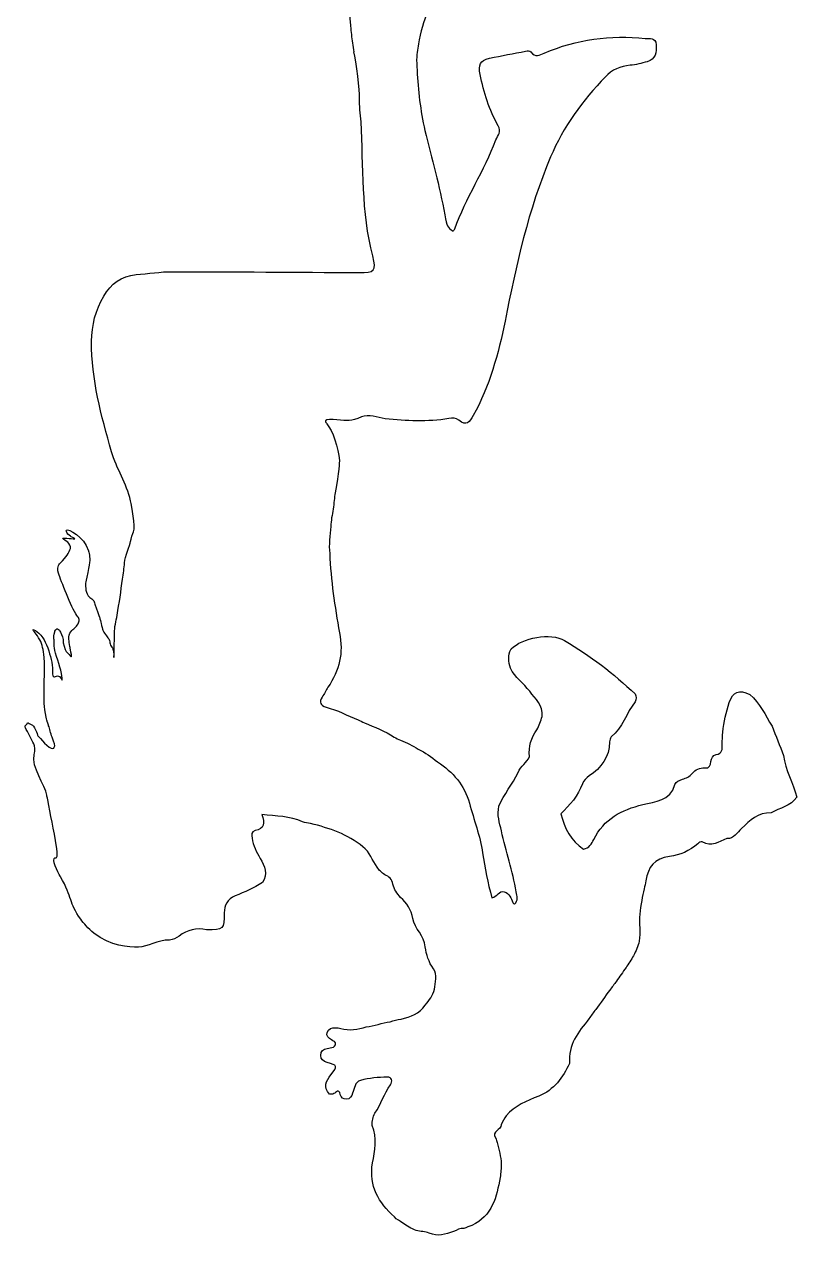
# Model space of a CAD drawing. Header units: centimetres. Extents: x 1.3 to 63.6, y -6.4 to 41.1.
# Drawn here: x 53.07 to 63.63, y -6.43 to 10.13 of the extents above; entities that cross this region are included whole.
import ezdxf

# ---------------------------------------------------------------- set-up
doc = ezdxf.new("R2010")
doc.units = ezdxf.units.CM
doc.layers.add('1. CORTE', color=5, linetype='Continuous')

msp = doc.modelspace()

# ---------------------------------------------------------------- linework, layer by layer
at = {"layer": '1. CORTE'}
for points in [[(58.919, 10.638), (58.614, 10.439), (58.545, 10.27), (58.466, 9.918)], [(60.176, 9.737), (60.619, 9.924), (61.08, 9.988), (61.557, 9.937)], [(61.557, 9.937), (61.614, 9.931), (61.698, 9.955), (61.705, 9.85)], [(59.92, 9.762), (59.947, 9.768), (59.978, 9.774), (59.993, 9.752)], [(61.705, 9.85), (61.713, 9.746), (61.699, 9.653), (61.582, 9.619)], [(57.652, 9.124), (57.659, 9.204), (57.607, 9.634), (57.575, 9.752)], [(59.3, 9.445), (59.273, 9.575), (59.294, 9.636), (59.428, 9.666)], [(59.428, 9.666), (59.591, 9.703), (59.756, 9.73), (59.92, 9.762)], [(59.993, 9.752), (60.05, 9.668), (60.114, 9.711), (60.176, 9.737)], [(61.582, 9.619), (61.506, 9.597), (61.428, 9.575), (61.35, 9.57)], [(58.437, 9.502), (58.45, 9.229), (58.483, 8.952), (58.545, 8.681)], [(59.548, 8.742), (59.42, 8.96), (59.351, 9.199), (59.3, 9.445)], [(61.35, 9.57), (61.214, 9.562), (61.101, 9.506), (61.011, 9.413)], [(61.011, 9.413), (60.7, 9.09), (60.435, 8.727), (60.262, 8.319)], [(57.672, 8.8), (57.666, 8.908), (57.644, 9.018), (57.652, 9.124)], [(57.831, 6.966), (57.675, 7.568), (57.706, 8.187), (57.672, 8.8)], [(58.545, 8.681), (58.635, 8.297), (58.747, 7.918), (58.816, 7.528)], [(59.515, 8.55), (59.54, 8.614), (59.593, 8.664), (59.548, 8.742)], [(58.952, 7.337), (59.106, 7.757), (59.354, 8.133), (59.515, 8.55)], [(60.262, 8.319), (59.959, 7.601), (59.79, 6.84), (59.641, 6.077)], [(58.816, 7.528), (58.845, 7.364), (58.848, 7.364), (58.929, 7.305)], [(58.929, 7.305), (58.937, 7.316), (58.947, 7.325), (58.952, 7.337)], [(57.644, 6.739), (57.858, 6.738), (57.884, 6.761), (57.831, 6.966)], [(54.155, 6.417), (54.254, 6.585), (54.395, 6.695), (54.597, 6.712)], [(54.597, 6.712), (54.764, 6.725), (54.931, 6.752), (55.097, 6.752)], [(55.097, 6.752), (55.946, 6.751), (56.795, 6.744), (57.644, 6.739)], [(53.989, 5.801), (53.991, 6.02), (54.044, 6.228), (54.155, 6.417)], [(59.641, 6.077), (59.552, 5.627), (59.425, 5.192), (59.206, 4.786)], [(54.262, 4.294), (54.122, 4.787), (53.985, 5.281), (53.989, 5.801)], [(58.001, 4.744), (57.893, 4.755), (57.781, 4.813), (57.677, 4.768)], [(57.184, 4.717), (57.178, 4.702), (57.198, 4.68), (57.204, 4.674)], [(57.341, 4.728), (57.275, 4.731), (57.195, 4.744), (57.184, 4.717)], [(57.204, 4.674), (57.282, 4.588), (57.364, 4.34), (57.376, 4.174)], [(57.677, 4.768), (57.53, 4.704), (57.49, 4.719), (57.341, 4.728)], [(58.87, 4.745), (58.58, 4.698), (58.291, 4.715), (58.001, 4.744)], [(59.009, 4.724), (58.97, 4.756), (58.919, 4.753), (58.87, 4.745)], [(59.206, 4.786), (59.158, 4.698), (59.111, 4.639), (59.009, 4.724)], [(54.522, 3.623), (54.469, 3.86), (54.328, 4.062), (54.262, 4.294)], [(57.376, 4.174), (57.377, 4.161), (57.372, 4.016), (57.32, 3.734)], [(57.32, 3.734), (57.313, 3.699), (57.308, 3.663), (57.305, 3.628)], [(54.56, 3.199), (54.599, 3.278), (54.531, 3.546), (54.522, 3.623)], [(57.305, 3.628), (57.297, 3.548), (57.283, 3.47), (57.27, 3.391)], [(57.27, 3.391), (57.264, 3.352), (57.261, 3.312), (57.259, 3.272)], [(53.645, 3.203), (53.643, 3.209), (53.64, 3.219), (53.645, 3.224)], [(53.645, 3.224), (53.668, 3.247), (53.885, 3.137), (53.947, 2.942)], [(53.699, 3.139), (53.675, 3.159), (53.653, 3.171), (53.645, 3.203)], [(54.521, 3.068), (54.529, 3.097), (54.553, 3.185), (54.56, 3.199)], [(57.259, 3.272), (57.253, 3.149), (57.227, 3.026), (57.244, 2.902)], [(53.7, 2.993), (53.692, 3.061), (53.591, 3.098), (53.597, 3.111)], [(53.597, 3.111), (53.603, 3.123), (53.761, 3.1), (53.762, 3.105)], [(53.668, 2.904), (53.691, 2.945), (53.703, 2.967), (53.7, 2.993)], [(53.762, 3.105), (53.763, 3.108), (53.702, 3.137), (53.699, 3.139)], [(54.439, 2.777), (54.446, 2.862), (54.512, 3.018), (54.521, 3.068)], [(53.59, 2.805), (53.63, 2.85), (53.651, 2.873), (53.668, 2.904)], [(53.96, 2.881), (53.969, 2.821), (53.964, 2.769), (53.923, 2.581)], [(53.947, 2.942), (53.948, 2.936), (53.956, 2.913), (53.96, 2.881)], [(57.244, 2.902), (57.257, 2.538), (57.316, 2.18), (57.376, 1.821)], [(53.544, 2.61), (53.533, 2.639), (53.513, 2.692), (53.535, 2.74)], [(53.535, 2.74), (53.542, 2.756), (53.548, 2.757), (53.59, 2.805)], [(54.41, 2.555), (54.428, 2.628), (54.433, 2.702), (54.439, 2.777)], [(53.8, 2.039), (53.734, 2.116), (53.592, 2.485), (53.544, 2.61)], [(53.906, 2.484), (53.906, 2.454), (53.904, 2.358), (53.964, 2.304)], [(53.923, 2.581), (53.909, 2.514), (53.907, 2.506), (53.906, 2.484)], [(54.337, 2.063), (54.367, 2.226), (54.392, 2.39), (54.41, 2.555)], [(53.964, 2.304), (53.984, 2.286), (54, 2.283), (54.018, 2.256)], [(54.018, 2.256), (54.03, 2.238), (54.03, 2.23), (54.043, 2.186)], [(54.043, 2.186), (54.045, 2.181), (54.06, 2.139), (54.089, 2.055)], [(53.818, 2.004), (53.814, 2.023), (53.803, 2.036), (53.8, 2.039)], [(53.804, 1.944), (53.811, 1.957), (53.823, 1.979), (53.818, 2.004)], [(54.089, 2.055), (54.101, 2.021), (54.102, 2.02), (54.104, 2.013)], [(54.104, 2.013), (54.116, 1.972), (54.113, 1.964), (54.124, 1.919)], [(54.304, 1.816), (54.297, 1.896), (54.328, 1.978), (54.337, 2.063)], [(53.281, 1.726), (53.24, 1.801), (53.183, 1.856), (53.191, 1.864)], [(53.191, 1.864), (53.197, 1.87), (53.238, 1.843), (53.269, 1.815)], [(53.479, 1.683), (53.481, 1.76), (53.459, 1.734), (53.486, 1.835)], [(53.486, 1.835), (53.489, 1.845), (53.495, 1.87), (53.512, 1.875)], [(53.512, 1.875), (53.513, 1.875), (53.518, 1.876), (53.525, 1.874)], [(53.525, 1.874), (53.545, 1.868), (53.556, 1.845), (53.564, 1.828)], [(53.564, 1.828), (53.61, 1.726), (53.605, 1.713), (53.599, 1.707)], [(53.681, 1.701), (53.688, 1.697), (53.659, 1.78), (53.706, 1.836)], [(53.706, 1.836), (53.747, 1.883), (53.775, 1.892), (53.804, 1.944)], [(54.124, 1.919), (54.135, 1.878), (54.144, 1.857), (54.149, 1.847)], [(54.149, 1.847), (54.155, 1.835), (54.161, 1.826), (54.167, 1.816)], [(59.723, 1.6), (59.874, 1.754), (60.261, 1.829), (60.454, 1.714)], [(53.269, 1.815), (53.297, 1.789), (53.348, 1.736), (53.389, 1.616)], [(53.34, 1.484), (53.331, 1.595), (53.316, 1.66), (53.281, 1.726)], [(53.527, 1.445), (53.469, 1.595), (53.479, 1.664), (53.479, 1.683)], [(53.599, 1.707), (53.596, 1.703), (53.629, 1.576), (53.642, 1.564)], [(53.696, 1.621), (53.696, 1.621), (53.68, 1.701), (53.681, 1.701)], [(54.167, 1.816), (54.206, 1.751), (54.222, 1.75), (54.234, 1.715)], [(54.234, 1.715), (54.244, 1.685), (54.234, 1.68), (54.247, 1.652)], [(54.295, 1.484), (54.295, 1.484), (54.297, 1.56), (54.304, 1.816)], [(57.376, 1.821), (57.435, 1.55), (57.375, 1.304), (57.22, 1.077)], [(60.454, 1.714), (60.802, 1.508), (61.125, 1.266), (61.417, 0.986)], [(53.389, 1.616), (53.427, 1.507), (53.461, 1.408), (53.455, 1.301)], [(53.642, 1.564), (53.71, 1.5), (53.721, 1.465), (53.713, 1.525)], [(53.713, 1.525), (53.707, 1.569), (53.692, 1.621), (53.696, 1.621)], [(54.247, 1.652), (54.259, 1.626), (54.27, 1.624), (54.281, 1.597)], [(54.281, 1.597), (54.288, 1.578), (54.29, 1.563), (54.292, 1.541)], [(54.292, 1.541), (54.296, 1.508), (54.295, 1.484), (54.295, 1.484)], [(59.713, 1.336), (59.692, 1.425), (59.671, 1.514), (59.723, 1.6)], [(53.339, 0.938), (53.337, 1.2), (53.358, 1.283), (53.34, 1.484)], [(53.587, 1.176), (53.594, 1.179), (53.573, 1.326), (53.527, 1.445)], [(59.977, 1.023), (59.892, 1.13), (59.777, 1.212), (59.713, 1.336)], [(53.455, 1.301), (53.455, 1.287), (53.451, 1.23), (53.474, 1.221)], [(53.474, 1.221), (53.488, 1.215), (53.501, 1.234), (53.524, 1.232)], [(53.524, 1.232), (53.562, 1.23), (53.583, 1.174), (53.587, 1.176)], [(57.22, 1.077), (57.191, 1.035), (57.169, 0.987), (57.141, 0.943)], [(60.145, 0.679), (60.159, 0.828), (60.058, 0.921), (59.977, 1.023)], [(62.705, 0.867), (62.753, 1.019), (62.834, 1.05), (62.987, 0.98)], [(53.368, 0.67), (53.34, 0.806), (53.339, 0.938), (53.339, 0.938)], [(57.141, 0.943), (57.094, 0.871), (57.118, 0.829), (57.194, 0.805)], [(61.42, 0.878), (61.293, 0.73), (61.253, 0.522), (61.09, 0.399)], [(61.417, 0.986), (61.434, 0.95), (61.434, 0.914), (61.42, 0.878)], [(62.615, 0.465), (62.631, 0.602), (62.663, 0.736), (62.705, 0.867)], [(62.987, 0.98), (63.117, 0.855), (63.199, 0.698), (63.289, 0.545)], [(53.383, 0.609), (53.383, 0.609), (53.374, 0.639), (53.368, 0.67)], [(57.194, 0.805), (57.348, 0.768), (57.486, 0.691), (57.631, 0.632)], [(60.117, 0.585), (60.13, 0.615), (60.14, 0.646), (60.145, 0.679)], [(53.166, 0.365), (53.069, 0.553), (53.082, 0.537), (53.081, 0.539)], [(53.081, 0.539), (53.074, 0.547), (53.11, 0.576), (53.115, 0.591)], [(53.115, 0.591), (53.119, 0.601), (53.153, 0.568), (53.164, 0.568)], [(53.164, 0.568), (53.209, 0.568), (53.249, 0.425), (53.256, 0.416)], [(53.402, 0.55), (53.399, 0.559), (53.391, 0.58), (53.383, 0.609)], [(53.45, 0.394), (53.43, 0.452), (53.416, 0.513), (53.402, 0.55)], [(57.631, 0.632), (57.66, 0.619), (57.69, 0.606), (57.72, 0.593)], [(57.72, 0.593), (57.857, 0.532), (57.998, 0.479), (58.124, 0.396)], [(59.974, 0.131), (59.961, 0.266), (59.993, 0.389), (60.076, 0.498)], [(60.076, 0.498), (60.092, 0.526), (60.105, 0.555), (60.117, 0.585)], [(63.289, 0.545), (63.341, 0.411), (63.394, 0.278), (63.446, 0.144)], [(53.207, 0.278), (53.203, 0.294), (53.2, 0.299), (53.166, 0.365)], [(53.256, 0.416), (53.278, 0.387), (53.407, 0.235), (53.46, 0.239)], [(53.479, 0.257), (53.496, 0.285), (53.476, 0.313), (53.45, 0.394)], [(58.124, 0.396), (58.153, 0.381), (58.182, 0.368), (58.212, 0.355)], [(58.212, 0.355), (58.296, 0.321), (58.377, 0.281), (58.454, 0.232)], [(61.068, 0.332), (61.067, 0.121), (60.955, -0.023), (60.789, -0.134)], [(61.09, 0.399), (61.08, 0.377), (61.068, 0.356), (61.068, 0.332)], [(62.609, 0.295), (62.609, 0.352), (62.611, 0.409), (62.615, 0.465)], [(53.204, 0.157), (53.208, 0.178), (53.22, 0.223), (53.207, 0.278)], [(53.46, 0.239), (53.469, 0.24), (53.476, 0.251), (53.479, 0.257)], [(58.454, 0.232), (58.549, 0.186), (58.633, 0.123), (58.717, 0.06)], [(62.524, 0.159), (62.612, 0.17), (62.609, 0.233), (62.609, 0.295)], [(53.377, -0.397), (53.355, -0.259), (53.164, -0.011), (53.204, 0.157)], [(58.717, 0.06), (58.925, -0.08), (59.087, -0.259), (59.153, -0.506)], [(59.82, -0.088), (59.85, 0), (59.94, 0.046), (59.974, 0.131)], [(62.369, -0.024), (62.437, -0.034), (62.444, 0.015), (62.454, 0.063)], [(62.454, 0.063), (62.463, 0.105), (62.474, 0.152), (62.524, 0.159)], [(63.446, 0.144), (63.473, -0.055), (63.577, -0.23), (63.627, -0.422)], [(59.557, -0.548), (59.622, -0.382), (59.743, -0.247), (59.82, -0.088)], [(60.789, -0.134), (60.749, -0.161), (60.714, -0.196), (60.698, -0.24)], [(62.065, -0.18), (62.115, -0.162), (62.163, -0.142), (62.198, -0.101)], [(62.198, -0.101), (62.243, -0.048), (62.298, -0.019), (62.369, -0.024)], [(60.698, -0.24), (60.639, -0.406), (60.523, -0.53), (60.402, -0.651)], [(61.523, -0.524), (61.689, -0.482), (61.9, -0.479), (61.962, -0.251)], [(61.962, -0.251), (61.973, -0.212), (62.024, -0.194), (62.065, -0.18)], [(53.389, -0.462), (53.383, -0.428), (53.38, -0.411), (53.377, -0.397)], [(53.51, -1.101), (53.474, -0.868), (53.425, -0.656), (53.389, -0.462)], [(63.627, -0.422), (63.546, -0.551), (63.394, -0.567), (63.277, -0.638)], [(56.314, -0.66), (56.36, -0.778), (56.352, -0.857), (56.225, -0.88)], [(56.872, -0.759), (56.699, -0.683), (56.513, -0.683), (56.314, -0.66)], [(59.153, -0.506), (59.214, -0.732), (59.299, -0.951), (59.333, -1.184)], [(59.59, -0.885), (59.567, -0.774), (59.526, -0.664), (59.557, -0.548)], [(60.402, -0.651), (60.453, -0.846), (60.538, -1.019), (60.714, -1.134)], [(60.852, -1.001), (60.991, -0.72), (61.231, -0.597), (61.523, -0.524)], [(63.277, -0.638), (63.101, -0.631), (62.985, -0.737), (62.873, -0.853)], [(56.983, -0.782), (56.947, -0.773), (56.908, -0.775), (56.872, -0.759)], [(57.698, -1.1), (57.488, -0.931), (57.239, -0.848), (56.983, -0.782)], [(56.225, -0.88), (56.164, -0.891), (56.177, -0.941), (56.182, -0.982)], [(56.182, -0.982), (56.196, -1.084), (56.242, -1.171), (56.292, -1.259)], [(59.794, -1.716), (59.744, -1.434), (59.649, -1.164), (59.59, -0.885)], [(62.671, -0.99), (62.562, -1.027), (62.461, -1.111), (62.336, -1.035)], [(62.873, -0.853), (62.812, -0.907), (62.77, -0.991), (62.671, -0.99)], [(53.506, -1.255), (53.532, -1.25), (53.51, -1.101), (53.51, -1.101)], [(57.89, -1.381), (57.827, -1.286), (57.79, -1.174), (57.698, -1.1)], [(60.714, -1.134), (60.789, -1.12), (60.824, -1.057), (60.852, -1.001)], [(62.274, -1.06), (62.164, -1.158), (62.026, -1.216), (61.889, -1.234)], [(62.336, -1.035), (62.315, -1.023), (62.292, -1.044), (62.274, -1.06)], [(53.564, -1.51), (53.564, -1.51), (53.445, -1.31), (53.477, -1.262)], [(53.477, -1.262), (53.483, -1.253), (53.49, -1.252), (53.49, -1.252)], [(53.49, -1.252), (53.498, -1.25), (53.503, -1.255), (53.506, -1.255)], [(56.292, -1.259), (56.352, -1.363), (56.408, -1.472), (56.324, -1.591)], [(59.333, -1.184), (59.366, -1.39), (59.4, -1.595), (59.461, -1.796)], [(61.889, -1.234), (61.681, -1.262), (61.593, -1.375), (61.566, -1.565)], [(57.996, -1.482), (57.953, -1.456), (57.921, -1.419), (57.89, -1.381)], [(58.108, -1.613), (58.098, -1.542), (58.053, -1.509), (57.996, -1.482)], [(53.841, -2.088), (53.672, -1.864), (53.737, -1.801), (53.564, -1.51)], [(56.324, -1.591), (56.205, -1.661), (56.081, -1.72), (55.953, -1.771)], [(58.211, -1.794), (58.169, -1.738), (58.118, -1.684), (58.108, -1.613)], [(61.566, -1.565), (61.561, -1.602), (61.548, -1.638), (61.541, -1.676)], [(55.953, -1.771), (55.844, -1.815), (55.802, -1.902), (55.803, -2.004)], [(58.379, -2.081), (58.355, -1.961), (58.302, -1.869), (58.211, -1.794)], [(59.461, -1.796), (59.532, -1.781), (59.557, -1.699), (59.63, -1.714)], [(59.63, -1.714), (59.703, -1.737), (59.719, -1.804), (59.748, -1.863)], [(59.767, -1.883), (59.826, -1.836), (59.804, -1.774), (59.794, -1.716)], [(61.541, -1.676), (61.527, -1.728), (61.515, -1.781), (61.51, -1.835)], [(59.748, -1.863), (59.75, -1.868), (59.752, -1.872), (59.756, -1.876)], [(59.756, -1.876), (59.759, -1.879), (59.766, -1.884), (59.767, -1.883)], [(61.51, -1.835), (61.485, -1.959), (61.469, -2.084), (61.482, -2.211)], [(54.021, -2.282), (53.937, -2.215), (53.885, -2.147), (53.841, -2.088)], [(55.803, -2.004), (55.806, -2.222), (55.789, -2.243), (55.559, -2.233)], [(58.55, -2.467), (58.534, -2.316), (58.406, -2.219), (58.379, -2.081)], [(54.63, -2.47), (54.502, -2.473), (54.243, -2.458), (54.021, -2.282)], [(55.559, -2.233), (55.421, -2.204), (55.298, -2.237), (55.186, -2.32)], [(61.482, -2.211), (61.485, -2.27), (61.48, -2.33), (61.472, -2.389)], [(55.056, -2.374), (54.888, -2.375), (54.757, -2.467), (54.63, -2.47)], [(55.186, -2.32), (55.147, -2.348), (55.103, -2.373), (55.056, -2.374)], [(58.662, -2.769), (58.596, -2.675), (58.562, -2.573), (58.55, -2.467)], [(61.472, -2.389), (61.46, -2.461), (61.429, -2.525), (61.394, -2.588)], [(61.394, -2.588), (61.366, -2.646), (61.327, -2.697), (61.293, -2.751)], [(58.674, -3.047), (58.687, -2.954), (58.719, -2.849), (58.662, -2.769)], [(61.293, -2.751), (61.248, -2.812), (61.205, -2.875), (61.162, -2.937)], [(61.162, -2.937), (61.132, -2.978), (61.103, -3.02), (61.071, -3.059)], [(58.55, -3.262), (58.601, -3.196), (58.655, -3.132), (58.674, -3.047)], [(61.071, -3.059), (61.003, -3.144), (60.946, -3.238), (60.88, -3.324)], [(58.219, -3.453), (58.35, -3.426), (58.47, -3.379), (58.55, -3.262)], [(58.069, -3.49), (58.118, -3.474), (58.168, -3.463), (58.219, -3.453)], [(60.787, -3.449), (60.646, -3.629), (60.494, -3.805), (60.523, -4.059)], [(60.88, -3.324), (60.845, -3.363), (60.816, -3.406), (60.787, -3.449)], [(57.267, -3.739), (57.231, -3.714), (57.193, -3.688), (57.209, -3.637)], [(57.209, -3.637), (57.226, -3.582), (57.273, -3.572), (57.323, -3.572)], [(57.323, -3.572), (57.347, -3.572), (57.371, -3.574), (57.394, -3.581)], [(57.394, -3.581), (57.513, -3.617), (57.628, -3.596), (57.743, -3.561)], [(57.743, -3.561), (57.854, -3.546), (57.959, -3.505), (58.069, -3.49)], [(57.252, -3.847), (57.279, -3.84), (57.312, -3.839), (57.322, -3.807)], [(57.322, -3.807), (57.337, -3.76), (57.292, -3.756), (57.267, -3.739)], [(57.12, -3.949), (57.12, -3.892), (57.158, -3.865), (57.21, -3.855)], [(57.209, -4.045), (57.159, -4.029), (57.12, -4.006), (57.12, -3.949)], [(57.21, -3.855), (57.224, -3.852), (57.238, -3.85), (57.252, -3.847)], [(57.26, -4.213), (57.354, -4.091), (57.352, -4.088), (57.209, -4.045)], [(60.523, -4.059), (60.427, -4.25), (60.311, -4.421), (60.1, -4.506)], [(57.24, -4.477), (57.147, -4.381), (57.195, -4.298), (57.26, -4.213)], [(57.665, -4.292), (57.585, -4.315), (57.582, -4.401), (57.557, -4.466)], [(58.031, -4.246), (57.908, -4.249), (57.783, -4.259), (57.665, -4.292)], [(58.073, -4.351), (58.106, -4.303), (58.093, -4.245), (58.031, -4.246)], [(57.388, -4.483), (57.368, -4.395), (57.332, -4.458), (57.301, -4.472)], [(57.557, -4.466), (57.541, -4.507), (57.522, -4.547), (57.47, -4.549)], [(57.859, -4.737), (57.948, -4.618), (57.987, -4.472), (58.073, -4.351)], [(57.301, -4.472), (57.281, -4.481), (57.261, -4.484), (57.24, -4.477)], [(57.47, -4.549), (57.426, -4.55), (57.398, -4.524), (57.388, -4.483)], [(60.1, -4.506), (59.939, -4.572), (59.775, -4.635), (59.656, -4.773)], [(57.823, -4.905), (57.82, -4.846), (57.835, -4.79), (57.859, -4.737)], [(59.656, -4.773), (59.626, -4.811), (59.607, -4.854), (59.588, -4.897)], [(57.83, -5.418), (57.859, -5.259), (57.897, -5.074), (57.823, -4.905)], [(59.588, -4.897), (59.587, -4.969), (59.448, -4.983), (59.512, -5.081)], [(59.512, -5.081), (59.521, -5.1), (59.527, -5.119), (59.531, -5.139)], [(59.531, -5.139), (59.553, -5.235), (59.585, -5.33), (59.588, -5.43)], [(58.127, -6.156), (57.919, -5.955), (57.771, -5.744), (57.83, -5.418)], [(59.588, -5.43), (59.589, -5.492), (59.583, -5.554), (59.572, -5.615)], [(59.572, -5.615), (59.526, -5.883), (59.465, -6.142), (59.184, -6.271)], [(58.242, -6.239), (58.203, -6.213), (58.161, -6.189), (58.127, -6.156)], [(58.425, -6.34), (58.358, -6.317), (58.301, -6.277), (58.242, -6.239)], [(59.184, -6.271), (59.149, -6.285), (59.113, -6.299), (59.078, -6.313)], [(58.604, -6.377), (58.547, -6.35), (58.483, -6.358), (58.425, -6.34)], [(58.937, -6.352), (58.829, -6.396), (58.719, -6.426), (58.604, -6.377)], [(59.078, -6.313), (59.024, -6.302), (58.984, -6.341), (58.937, -6.352)]]:
    msp.add_open_spline(points, degree=3, dxfattribs=at)
at = {"layer": '1. CORTE', "ltscale": 0.1}
for points, knots in [([(57.511, 10.289), (57.517, 10.227), (57.532, 10.089), (57.544, 9.909), (57.567, 9.792), (57.575, 9.752)], [0, 0, 0, 0, 0.1844683, 0.4167252, 0.5407839, 0.5407839, 0.5407839, 0.5407839]), ([(58.466, 9.918), (58.452, 9.842), (58.425, 9.704), (58.434, 9.564), (58.437, 9.502)], [0, 0, 0, 0, 0.2334486, 0.4192641, 0.4192641, 0.4192641, 0.4192641])]:
    msp.add_open_spline(points, degree=3, knots=knots, dxfattribs=at)

doc.saveas('drawing.dxf')
